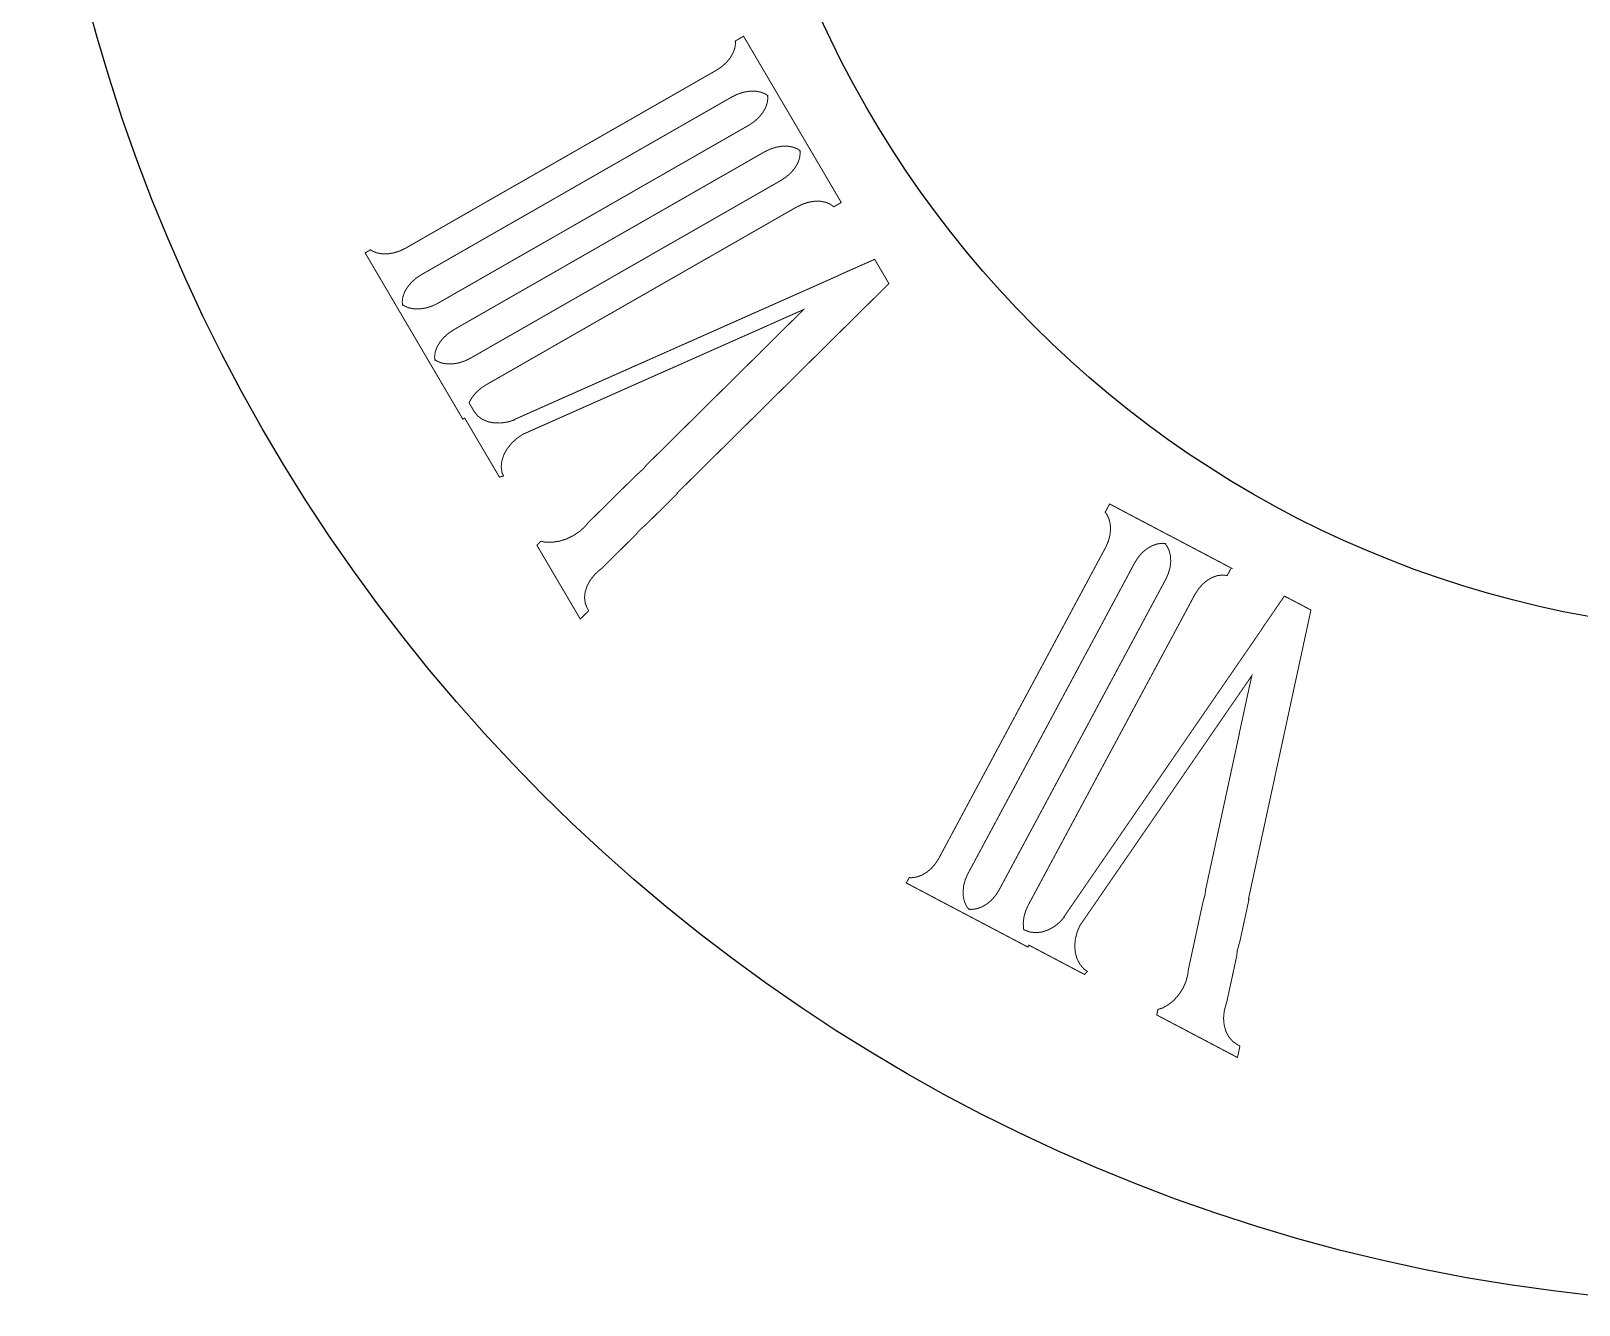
# Model space of a CAD drawing. Header units: millimetres. Extents: x 5 to 205, y 9 to 209.
# Drawn here: x 4.5 to 93.3, y 8.6 to 81.6 of the extents above; entities that cross this region are included whole.
import ezdxf

# ---------------------------------------------------------------- set-up
doc = ezdxf.new("R2010")
doc.units = ezdxf.units.MM

msp = doc.modelspace()

# ---------------------------------------------------------------- linework, layer by layer
at = {"color": 5}
for points in [[(27.42121701474496, 62.49198499576227, 0.056567808, 0.056567808, 0), (27.27071167074496, 62.74783267576227, 0.056567808, 0.056567808, 0), (25.56706264674498, 65.64769315576225, 0.056567808, 0.056567808, 0), (24.02840306274496, 68.26509475576228, 0.056567808, 0.056567808, 0), (23.67576664674495, 68.86346659576226, 0.056567808, 0.056567808, 0), (23.69222757474497, 68.87335075576226, 0.056567808, 0.056567808, 0), (23.85721701474495, 68.96610979576226, 0.056567808, 0.056567808, 0), (23.95210495074496, 69.02237347576227, 0.056567808, 0.056567808, 0), (23.98924658274499, 69.04290211576227, 0.056567808, 0.056567808, 0), (24.08618738274496, 68.97257251576227, 0.056567808, 0.056567808, 0), (24.30687026274498, 68.88171427576225, 0.056567808, 0.056567808, 0), (24.35017048674496, 68.86346659576226, 0.056567808, 0.056567808, 0), (24.59560178274496, 68.82012835576228, 0.056567808, 0.056567808, 0), (24.65540095074498, 68.80948387576228, 0.056567808, 0.056567808, 0), (24.98541784674499, 68.8113846757623, 0.056567808, 0.056567808, 0), (25.32988082274497, 68.86764835576228, 0.056567808, 0.056567808, 0), (25.67430578274498, 68.98055587576226, 0.056567808, 0.056567808, 0), (26.00633752674496, 69.13946275576225, 0.056567808, 0.056567808, 0), (27.10982795874497, 69.77242915576227, 0.056567808, 0.056567808, 0), (27.97606053474497, 70.26777763576227, 0.056567808, 0.056567808, 0), (28.27718527074499, 70.44113059576227, 0.056567808, 0.056567808, 0), (29.33110283874498, 71.04558499576227, 0.056567808, 0.056567808, 0), (31.59985970274499, 72.34269091576226, 0.056567808, 0.056567808, 0), (33.12407320674498, 73.21287715576226, 0.056567808, 0.056567808, 0), (36.28993163874497, 75.02624035576228, 0.056567808, 0.056567808, 0), (36.68605835874497, 75.25243555576228, 0.056567808, 0.056567808, 0), (36.68605835874497, 75.25053475576226, 0.056567808, 0.056567808, 0), (38.14017035874495, 76.08422563576227, 0.056567808, 0.056567808, 0), (38.146252918745, 76.08802723576224, 0.056567808, 0.056567808, 0), (38.32568843874495, 76.18914979576226, 0.056567808, 0.056567808, 0), (38.38765451874497, 76.22640547576228, 0.056567808, 0.056567808, 0), (38.71763339874497, 76.41420451576226, 0.056567808, 0.056567808, 0), (38.725996918745, 76.41800611576227, 0.056567808, 0.056567808, 0), (39.72011531874497, 76.98748579576227, 0.056567808, 0.056567808, 0), (39.76953611874499, 77.01599779576227, 0.056567808, 0.056567808, 0), (39.82085771874497, 77.04527011576225, 0.056567808, 0.056567808, 0), (40.92636299874495, 77.67823651576225, 0.056567808, 0.056567808, 0), (41.37419147874495, 77.93446435576229, 0.056567808, 0.056567808, 0), (43.22633099874497, 78.99397027576228, 0.056567808, 0.056567808, 0), (43.40994827874497, 79.09737379576225, 0.056567808, 0.056567808, 0), (43.59318539874495, 79.20457891576228, 0.056567808, 0.056567808, 0), (43.80379403874495, 79.32394915576228, 0.056567808, 0.056567808, 0), (44.11096331874498, 79.52847523576224, 0.056567808, 0.056567808, 0), (44.37897611874499, 79.76759587576227, 0.056567808, 0.056567808, 0), (44.60174987874495, 80.03560867576229, 0.056567808, 0.056567808, 0), (44.61201419874497, 80.05233571576227, 0.056567808, 0.056567808, 0), (44.76483851874496, 80.31616675576227, 0.056567808, 0.056567808, 0), (44.87014283874497, 80.60280739576226, 0.056567808, 0.056567808, 0), (44.90701835874499, 80.88526627576228, 0.056567808, 0.056567808, 0), (44.89257227874496, 81.00311587576226, 0.056567808, 0.056567808, 0), (45.36929291874497, 81.27569059576227, 0.056567808, 0.056567808, 0), (46.71163787874497, 78.99397027576228, 0.056567808, 0.056567808, 0), (47.12829323874497, 78.28269091576226, 0.056567808, 0.056567808, 0), (47.22333323874496, 78.12188323576228, 0.056567808, 0.056567808, 0), (47.22523403874497, 78.12188323576228, 0.056567808, 0.056567808, 0), (48.56795915874496, 75.83864227576228, 0.056567808, 0.056567808, 0), (48.98271371874499, 75.12926371576225, 0.056567808, 0.056567808, 0), (49.07965451874497, 74.96579491576227, 0.056567808, 0.056567808, 0), (50.42237963874499, 72.68293411576227, 0.056567808, 0.056567808, 0), (50.83675403874497, 71.97545635576226, 0.056567808, 0.056567808, 0), (50.96866955874496, 71.75078179576226, 0.056567808, 0.056567808, 0), (50.83675403874497, 71.67436963576228, 0.056567808, 0.056567808, 0), (50.60979851874499, 71.54435491576228, 0.056567808, 0.056567808, 0), (50.54174987874495, 71.50557859576224, 0.056567808, 0.056567808, 0), (50.32924043874496, 71.65992355576228, 0.056567808, 0.056567808, 0), (50.06350859874496, 71.76940963576226, 0.056567808, 0.056567808, 0), (49.94375819874497, 71.78993827576225, 0.056567808, 0.056567808, 0), (49.76014091874497, 71.82263203576227, 0.056567808, 0.056567808, 0), (49.43016203874497, 71.82073123576228, 0.056567808, 0.056567808, 0), (49.11653003874495, 71.76940963576226, 0.056567808, 0.056567808, 0), (49.08573707874498, 71.76522787576226, 0.056567808, 0.056567808, 0), (48.74131211874499, 71.65156003576227, 0.056567808, 0.056567808, 0), (48.40905227874497, 71.49075235576228, 0.056567808, 0.056567808, 0), (48.40715147874498, 71.49075235576228, 0.056567808, 0.056567808, 0), (48.19882379874496, 71.37138211576229, 0.056567808, 0.056567808, 0), (48.01748747874496, 71.26835875576226, 0.056567808, 0.056567808, 0), (47.30772875874496, 70.86196771576226, 0.056567808, 0.056567808, 0), (45.40616843874496, 69.77242915576227, 0.056567808, 0.056567808, 0), (43.90491659874497, 68.91288739576225, 0.056567808, 0.056567808, 0), (43.33543691874499, 68.58671011576226, 0.056567808, 0.056567808, 0), (43.32517259874497, 68.58290851576226, 0.056567808, 0.056567808, 0), (43.32327179874498, 68.58290851576226, 0.056567808, 0.056567808, 0), (43.11076235874499, 68.45897635576226, 0.056567808, 0.056567808, 0), (42.98683019874498, 68.3886467557623, 0.056567808, 0.056567808, 0), (42.92904587874497, 68.35595299576227, 0.056567808, 0.056567808, 0), (42.74770955874495, 68.25292963576226, 0.056567808, 0.056567808, 0), (42.56219147874495, 68.14534435576229, 0.056567808, 0.056567808, 0), (42.35576459874497, 68.02787491576225, 0.056567808, 0.056567808, 0), (42.22194827874497, 67.95146275576228, 0.056567808, 0.056567808, 0), (41.52663563874499, 67.55343523576227, 0.056567808, 0.056567808, 0), (41.29169675874497, 67.41923875576228, 0.056567808, 0.056567808, 0), (39.99839243874497, 66.67906723576228, 0.056567808, 0.056567808, 0), (39.76953611874499, 66.54715171576228, 0.056567808, 0.056567808, 0), (37.72959755874496, 65.37968035576228, 0.056567808, 0.056567808, 0), (37.72959755874496, 65.38158115576226, 0.056567808, 0.056567808, 0), (36.20743691874499, 64.50949411576227, 0.056567808, 0.056567808, 0), (36.20553611874499, 64.50949411576227, 0.056567808, 0.056567808, 0), (33.04154047074498, 62.69841187576226, 0.056567808, 0.056567808, 0), (32.69711551074496, 62.50034851576225, 0.056567808, 0.056567808, 0), (31.35853413474498, 61.73546659576225, 0.056567808, 0.056567808, 0), (31.19145381474496, 61.63814563576227, 0.056567808, 0.056567808, 0), (30.72533963874496, 61.37203363576226, 0.056567808, 0.056567808, 0), (30.61399077474498, 61.30816675576227, 0.056567808, 0.056567808, 0), (30.30670744674497, 61.10440099576226, 0.056567808, 0.056567808, 0), (30.03645170274498, 60.86452003576227, 0.056567808, 0.056567808, 0), (29.81580683874496, 60.59688739576227, 0.056567808, 0.056567808, 0), (29.74357643874497, 60.47713699576227, 0.056567808, 0.056567808, 0), (29.64876453474495, 60.31594915576226, 0.056567808, 0.056567808, 0), (29.63428043874498, 60.27261091576227, 0.056567808, 0.056567808, 0), (29.92099711074498, 59.78600611576224, 0.056567808, 0.056567808, 0), (30.11693157474499, 59.53662115576228, 0.056567808, 0.056567808, 0), (30.37886181474497, 59.33665699576228, 0.056567808, 0.056567808, 0), (30.70059122274496, 59.19827875576226, 0.056567808, 0.056567808, 0), (30.72123391074497, 59.19409699576227, 0.056567808, 0.056567808, 0), (30.72533963874496, 59.19181603576224, 0.056567808, 0.056567808, 0), (31.06360600674495, 59.12452771576226, 0.056567808, 0.056567808, 0), (31.45752779874498, 59.11806499576225, 0.056567808, 0.056567808, 0), (31.47611762274498, 59.11996579576226, 0.056567808, 0.056567808, 0), (31.86593368674497, 59.17965091576224, 0.056567808, 0.056567808, 0), (32.22480472674496, 59.29103779576226, 0.056567808, 0.056567808, 0), (32.21651723874498, 59.31194659576227, 0.056567808, 0.056567808, 0), (32.23100133474497, 59.31802915576226, 0.056567808, 0.056567808, 0), (33.20447704674498, 59.75103139576226, 0.056567808, 0.056567808, 0), (35.64441995874496, 60.83410723576225, 0.056567808, 0.056567808, 0), (39.76953611874499, 62.66571811576227, 0.056567808, 0.056567808, 0), (42.56409227874495, 63.90465955576227, 0.056567808, 0.056567808, 0), (45.75895691874497, 65.32417699576226, 0.056567808, 0.056567808, 0), (47.79471371874499, 66.22743715576226, 0.056567808, 0.056567808, 0), (50.73373067874495, 67.53290659576227, 0.056567808, 0.056567808, 0), (50.80368011874496, 67.56369955576227, 0.056567808, 0.056567808, 0), (50.82458891874496, 67.58232739576226, 0.056567808, 0.056567808, 0), (50.91316619874497, 67.62148387576227, 0.056567808, 0.056567808, 0), (51.29674763874498, 67.79255587576228, 0.056567808, 0.056567808, 0), (51.50697611874498, 67.88531491576225, 0.056567808, 0.056567808, 0), (51.63699083874496, 67.94347939576227, 0.056567808, 0.056567808, 0), (52.39426955874496, 68.27916067576228, 0.056567808, 0.056567808, 0), (52.88315531874495, 68.49623203576226, 0.056567808, 0.056567808, 0), (53.70125963874498, 67.10598691576224, 0.056567808, 0.056567808, 0), (53.39409035874499, 66.80261923576225, 0.056567808, 0.056567808, 0), (53.03940107874497, 66.45021091576226, 0.056567808, 0.056567808, 0), (52.78165259874498, 66.19626403576225, 0.056567808, 0.056567808, 0), (52.53835019874496, 65.95524259576226, 0.056567808, 0.056567808, 0), (52.18137995874498, 65.60435491576227, 0.056567808, 0.056567808, 0), (51.86812811874495, 65.29300387576228, 0.056567808, 0.056567808, 0), (51.65561867874496, 65.08505635576226, 0.056567808, 0.056567808, 0), (51.61836299874496, 65.04970147576228, 0.056567808, 0.056567808, 0), (51.60847883874496, 65.03753635576226, 0.056567808, 0.056567808, 0), (51.51115787874497, 64.94021539576227, 0.056567808, 0.056567808, 0), (51.01809035874498, 64.45361059576227, 0.056567808, 0.056567808, 0), (49.76432267874498, 63.21428899576227, 0.056567808, 0.056567808, 0), (47.45028875874496, 60.92686627576224, 0.056567808, 0.056567808, 0), (46.60861451874499, 60.09317539576226, 0.056567808, 0.056567808, 0), (46.12619147874496, 59.61683491576227, 0.056567808, 0.056567808, 0), (44.85569675874497, 58.36078627576224, 0.056567808, 0.056567808, 0), (43.77680267874496, 57.29481763576226, 0.056567808, 0.056567808, 0), (41.76993803874496, 55.31076259576226, 0.056567808, 0.056567808, 0), (41.55742859874497, 55.09977379576226, 0.056567808, 0.056567808, 0), (41.58023819874499, 55.08342691576226, 0.056567808, 0.056567808, 0), (40.43975819874497, 53.95549219576226, 0.056567808, 0.056567808, 0), (39.76953611874499, 53.29325347576226, 0.056567808, 0.056567808, 0), (39.75509003874497, 53.27880739576226, 0.056567808, 0.056567808, 0), (39.69122315874499, 53.23584931576226, 0.056567808, 0.056567808, 0), (39.66005003874496, 53.20695715576227, 0.056567808, 0.056567808, 0), (39.37759115874498, 52.94882851576226, 0.056567808, 0.056567808, 0), (39.20423819874498, 52.73441827576227, 0.056567808, 0.056567808, 0), (39.14645387874498, 52.67663395576226, 0.056567808, 0.056567808, 0), (39.01453835874496, 52.54661923576225, 0.056567808, 0.056567808, 0), (38.86399499874496, 52.39835683576226, 0.056567808, 0.056567808, 0), (38.77731851874498, 52.31168035576226, 0.056567808, 0.056567808, 0), (38.75070731874497, 52.28696995576226, 0.056567808, 0.056567808, 0), (38.43099275874498, 51.96915619576225, 0.056567808, 0.056567808, 0), (37.81019147874495, 51.35671843576226, 0.056567808, 0.056567808, 0), (37.33765259874498, 50.89064227576225, 0.056567808, 0.056567808, 0), (37.22854667874496, 50.77925539576228, 0.056567808, 0.056567808, 0), (37.16658059874496, 50.73781795576225, 0.056567808, 0.056567808, 0), (37.13350667874498, 50.70892579576226, 0.056567808, 0.056567808, 0), (36.85522955874498, 50.45725987576225, 0.056567808, 0.056567808, 0), (36.85104779874496, 50.45345827576224, 0.056567808, 0.056567808, 0), (36.59329931874497, 50.13146275576226, 0.056567808, 0.056567808, 0), (36.40359947874495, 49.79350051576225, 0.056567808, 0.056567808, 0), (36.28803083874497, 49.44489379576227, 0.056567808, 0.056567808, 0), (36.25077515874496, 49.10046883576227, 0.056567808, 0.056567808, 0), (36.29601419874498, 48.77847331576226, 0.056567808, 0.056567808, 0), (36.41804555874499, 48.48575011576225, 0.056567808, 0.056567808, 0), (36.48989579874497, 48.36409891576227, 0.056567808, 0.056567808, 0), (36.00739672674499, 47.88775843576227, 0.056567808, 0.056567808, 0), (35.84860389474497, 48.15767203576226, 0.056567808, 0.056567808, 0), (33.52004786274499, 52.11779875576225, 0.056567808, 0.056567808, 0), (33.69123391074498, 52.28696995576226, 0.056567808, 0.056567808, 0), (33.73453413474498, 52.32802723576226, 0.056567808, 0.056567808, 0), (33.75107109474497, 52.34475427576226, 0.056567808, 0.056567808, 0), (33.79022757474497, 52.33639075576227, 0.056567808, 0.056567808, 0), (34.00680472674495, 52.29305251576226, 0.056567808, 0.056567808, 0), (34.40076453474495, 52.28696995576226, 0.056567808, 0.056567808, 0), (34.66060389474497, 52.32612643576225, 0.056567808, 0.056567808, 0), (34.80913240674496, 52.34665507576226, 0.056567808, 0.056567808, 0), (35.18857010274496, 52.46640547576226, 0.056567808, 0.056567808, 0), (35.21746226274498, 52.47476899576227, 0.056567808, 0.056567808, 0), (35.60936920674496, 52.66446883576226, 0.056567808, 0.056567808, 0), (35.97029311074496, 52.90549027576226, 0.056567808, 0.056567808, 0), (36.25077515874496, 53.16133795576226, 0.056567808, 0.056567808, 0), (36.28384907874496, 53.19213091576225, 0.056567808, 0.056567808, 0), (36.37888907874498, 53.30998051576226, 0.056567808, 0.056567808, 0), (36.43211147874494, 53.37384739576227, 0.056567808, 0.056567808, 0), (36.88184075874499, 53.82129571576226, 0.056567808, 0.056567808, 0), (37.61402891874499, 54.54321955576226, 0.056567808, 0.056567808, 0), (38.69292299874496, 55.60956835576226, 0.056567808, 0.056567808, 0), (39.29281547874498, 56.20147747576226, 0.056567808, 0.056567808, 0), (39.33235211874496, 56.22808867576227, 0.056567808, 0.056567808, 0), (39.64788491874497, 56.51510947576227, 0.056567808, 0.056567808, 0), (39.74064395874497, 56.63485987576226, 0.056567808, 0.056567808, 0), (39.76953611874499, 56.66983459576224, 0.056567808, 0.056567808, 0), (39.79006475874496, 56.69454499576227, 0.056567808, 0.056567808, 0), (39.92007947874497, 56.82455971576226, 0.056567808, 0.056567808, 0), (40.24587659874499, 57.14427427576226, 0.056567808, 0.056567808, 0), (40.43975819874497, 57.33587491576226, 0.056567808, 0.056567808, 0), (41.28523403874497, 58.17336739576227, 0.056567808, 0.056567808, 0), (41.74104587874497, 58.62271651576226, 0.056567808, 0.056567808, 0), (41.97408395874496, 58.85385379576226, 0.056567808, 0.056567808, 0), (42.819939958745, 59.68944547576226, 0.056567808, 0.056567808, 0), (43.02598667874495, 59.89359139576226, 0.056567808, 0.056567808, 0), (44.09043467874498, 60.94739491576225, 0.056567808, 0.056567808, 0), (46.38812171874496, 63.21809059576225, 0.056567808, 0.056567808, 0), (46.38393995874499, 63.21999139576226, 0.056567808, 0.056567808, 0), (47.45028875874496, 64.27379491576227, 0.056567808, 0.056567808, 0), (47.55521291874498, 64.37757859576226, 0.056567808, 0.056567808, 0), (47.55521291874498, 64.37947939576225, 0.056567808, 0.056567808, 0), (48.75157643874496, 65.55911587576227, 0.056567808, 0.056567808, 0), (48.80517899874496, 65.61309859576227, 0.056567808, 0.056567808, 0), (48.58240523874495, 65.51577763576228, 0.056567808, 0.056567808, 0), (46.85419787874498, 64.74861475576226, 0.056567808, 0.056567808, 0), (46.85419787874498, 64.74633379576227, 0.056567808, 0.056567808, 0), (45.84335243874495, 64.29888547576226, 0.056567808, 0.056567808, 0), (39.76953611874499, 61.60317091576225, 0.056567808, 0.056567808, 0), (35.71246859874496, 59.80083235576227, 0.056567808, 0.056567808, 0), (33.20447704674498, 58.68886435576225, 0.056567808, 0.056567808, 0), (32.99824024674498, 58.59648547576226, 0.056567808, 0.056567808, 0), (32.72186392674497, 58.47445411576226, 0.056567808, 0.056567808, 0), (32.55276875874497, 58.36078627576224, 0.056567808, 0.056567808, 0), (32.38983218274496, 58.25168035576226, 0.056567808, 0.056567808, 0), (32.07627621474496, 57.96465955576225, 0.056567808, 0.056567808, 0), (31.81845170274498, 57.64532515576226, 0.056567808, 0.056567808, 0), (31.62875186274497, 57.30698275576228, 0.056567808, 0.056567808, 0), (31.51322123874496, 56.95837603576227, 0.056567808, 0.056567808, 0), (31.47611762274498, 56.61433123576225, 0.056567808, 0.056567808, 0), (31.51941784674499, 56.29005475576226, 0.056567808, 0.056567808, 0), (31.60810917474499, 56.08210723576225, 0.056567808, 0.056567808, 0), (31.58130789474496, 56.07564451576225, 0.056567808, 0.056567808, 0), (31.47611762274498, 56.04675235576227, 0.056567808, 0.056567808, 0), (31.37298021474497, 56.02014115576226, 0.056567808, 0.056567808, 0), (29.81170111074497, 58.67251747576226, 0.056567808, 0.056567808, 0), (29.75186392674497, 58.77516067576227, 0.056567808, 0.056567808, 0), (29.38474341474498, 59.40052387576226, 0.056567808, 0.056567808, 0), (29.27746226274498, 59.33855779576226, 0.056567808, 0.056567808, 0), (28.76188927074497, 60.21292579576227, 0.056567808, 0.056567808, 0), (28.62157221474497, 60.45242659576228, 0.056567808, 0.056567808, 0), (27.42121701474496, 62.49198499576227, 0.056567808, 0.056567808, 0)], [(46.74699275874498, 77.84930851576226, 0.056567808, 0.056567808, 0), (46.76143883874497, 77.85577123576226, 0.056567808, 0.056567808, 0), (46.76942219874498, 77.86185379576227, 0.056567808, 0.056567808, 0), (46.62115979874498, 77.96905891576225, 0.056567808, 0.056567808, 0), (46.35504779874497, 78.07626403576225, 0.056567808, 0.056567808, 0), (46.05168011874497, 78.13252771576228, 0.056567808, 0.056567808, 0), (45.71980043874498, 78.13024675576227, 0.056567808, 0.056567808, 0), (45.37727627874497, 78.07208227576228, 0.056567808, 0.056567808, 0), (45.03285131874499, 77.96069539576226, 0.056567808, 0.056567808, 0), (44.70097163874495, 77.80026787576227, 0.056567808, 0.056567808, 0), (44.69869067874497, 77.80026787576227, 0.056567808, 0.056567808, 0), (44.48618123874498, 77.67823651576225, 0.056567808, 0.056567808, 0), (44.30484491874496, 77.57521315576228, 0.056567808, 0.056567808, 0), (44.12540939874497, 77.47218979576226, 0.056567808, 0.056567808, 0), (43.59736715874496, 77.16882211576228, 0.056567808, 0.056567808, 0), (42.58880267874495, 76.59173923576225, 0.056567808, 0.056567808, 0), (41.70188939874497, 76.08422563576227, 0.056567808, 0.056567808, 0), (40.19417483874499, 75.22202275576225, 0.056567808, 0.056567808, 0), (39.92007947874497, 75.06501667576225, 0.056567808, 0.056567808, 0), (39.76953611874499, 74.97872035576226, 0.056567808, 0.056567808, 0), (39.63343883874498, 74.90002723576225, 0.056567808, 0.056567808, 0), (39.61481099874497, 74.88976291576225, 0.056567808, 0.056567808, 0), (39.61253003874496, 74.88976291576225, 0.056567808, 0.056567808, 0), (39.40420235874498, 74.77001251576226, 0.056567808, 0.056567808, 0), (39.22286603874496, 74.66698915576225, 0.056567808, 0.056567808, 0), (39.04533131874499, 74.56624675576226, 0.056567808, 0.056567808, 0), (38.85144971874497, 74.45485987576227, 0.056567808, 0.056567808, 0), (38.63932043874497, 74.33282851576226, 0.056567808, 0.056567808, 0), (38.51348747874497, 74.26059811576226, 0.056567808, 0.056567808, 0), (37.58323595874497, 73.72875427576227, 0.056567808, 0.056567808, 0), (36.28993163874497, 72.98820259576226, 0.056567808, 0.056567808, 0), (34.02121279074498, 71.68843555576228, 0.056567808, 0.056567808, 0), (32.49703730274499, 70.81862947576226, 0.056567808, 0.056567808, 0), (29.33110283874498, 69.00754723576227, 0.056567808, 0.056567808, 0), (28.98876875874498, 68.80948387576228, 0.056567808, 0.056567808, 0), (28.87734386274497, 68.74751779576226, 0.056567808, 0.056567808, 0), (28.10599922274496, 68.30425123576225, 0.056567808, 0.056567808, 0), (27.48310706274497, 67.94918179576226, 0.056567808, 0.056567808, 0), (27.20882162274495, 67.79255587576228, 0.056567808, 0.056567808, 0), (26.90351512674496, 67.61730211576227, 0.056567808, 0.056567808, 0), (26.59623179874496, 67.41353635576226, 0.056567808, 0.056567808, 0), (26.32810495074496, 67.17213475576229, 0.056567808, 0.056567808, 0), (26.10536920674496, 66.90830371576227, 0.056567808, 0.056567808, 0), (25.94034175074499, 66.62546467576227, 0.056567808, 0.056567808, 0), (25.83724235874496, 66.33692323576227, 0.056567808, 0.056567808, 0), (25.82694002274497, 66.26013091576226, 0.056567808, 0.056567808, 0), (25.80219160674496, 66.05598499576226, 0.056567808, 0.056567808, 0), (25.82283429474497, 65.87692963576228, 0.056567808, 0.056567808, 0), (25.84340095074496, 65.88909475576227, 0.056567808, 0.056567808, 0), (25.94034175074499, 65.81686435576226, 0.056567808, 0.056567808, 0), (26.20641573474496, 65.70965923576227, 0.056567808, 0.056567808, 0), (26.50959333474497, 65.65415587576229, 0.056567808, 0.056567808, 0), (26.83957221474498, 65.65605667576227, 0.056567808, 0.056567808, 0), (27.18403519074498, 65.71384099576224, 0.056567808, 0.056567808, 0), (27.53051301474499, 65.82522787576227, 0.056567808, 0.056567808, 0), (27.66045170274498, 65.88909475576227, 0.056567808, 0.056567808, 0), (27.86052991074496, 65.98603555576227, 0.056567808, 0.056567808, 0), (28.24418738274496, 66.20690851576225, 0.056567808, 0.056567808, 0), (28.96398232674495, 66.61938211576226, 0.056567808, 0.056567808, 0), (29.51882584674498, 66.93453475576226, 0.056567808, 0.056567808, 0), (31.18529522274498, 67.88949667576227, 0.056567808, 0.056567808, 0), (33.45610495074496, 69.18926371576225, 0.056567808, 0.056567808, 0), (34.97822757474497, 70.05906979576224, 0.056567808, 0.056567808, 0), (38.14435211874496, 71.87015203576227, 0.056567808, 0.056567808, 0), (38.54009867874498, 72.09710755576228, 0.056567808, 0.056567808, 0), (38.54237963874499, 72.09710755576228, 0.056567808, 0.056567808, 0), (39.30954251874499, 72.53885347576227, 0.056567808, 0.056567808, 0), (39.76953611874499, 72.80040355576227, 0.056567808, 0.056567808, 0), (39.99230987874497, 72.92851747576228, 0.056567808, 0.056567808, 0), (40.35536267874497, 73.13684515576226, 0.056567808, 0.056567808, 0), (40.57395467874496, 73.26039715576228, 0.056567808, 0.056567808, 0), (40.57585547874496, 73.26267811576226, 0.056567808, 0.056567808, 0), (41.67527819874496, 73.89146275576228, 0.056567808, 0.056567808, 0), (43.23013259874499, 74.78065699576226, 0.056567808, 0.056567808, 0), (44.36681099874497, 75.43225123576227, 0.056567808, 0.056567808, 0), (45.07618955874496, 75.83864227576228, 0.056567808, 0.056567808, 0), (45.08227211874497, 75.84282403576225, 0.056567808, 0.056567808, 0), (45.26588939874497, 75.94584739576226, 0.056567808, 0.056567808, 0), (45.43734155874496, 76.04468899576226, 0.056567808, 0.056567808, 0), (45.65783435874499, 76.17090211576226, 0.056567808, 0.056567808, 0), (45.96500363874498, 76.37466787576228, 0.056567808, 0.056567808, 0), (46.05168011874497, 76.45108003576226, 0.056567808, 0.056567808, 0), (46.23339659874498, 76.61416867576227, 0.056567808, 0.056567808, 0), (46.45617035874496, 76.87990051576227, 0.056567808, 0.056567808, 0), (46.62115979874498, 77.16311971576224, 0.056567808, 0.056567808, 0), (46.72418315874498, 77.44976035576227, 0.056567808, 0.056567808, 0), (46.76143883874497, 77.73221923576227, 0.056567808, 0.056567808, 0), (46.74699275874498, 77.84930851576226, 0.056567808, 0.056567808, 0)], [(48.60103307874496, 74.69398051576226, 0.056567808, 0.056567808, 0), (48.61547915874499, 74.70196387576226, 0.056567808, 0.056567808, 0), (48.62384267874496, 74.70614563576228, 0.056567808, 0.056567808, 0), (48.47520011874497, 74.81335075576226, 0.056567808, 0.056567808, 0), (48.20908811874497, 74.92245667576226, 0.056567808, 0.056567808, 0), (47.90610059874496, 74.97872035576226, 0.056567808, 0.056567808, 0), (47.58410507874497, 74.97643939576227, 0.056567808, 0.056567808, 0), (47.57612171874497, 74.97643939576227, 0.056567808, 0.056567808, 0), (47.23169675874497, 74.91903523576227, 0.056567808, 0.056567808, 0), (46.88727179874498, 74.80764835576228, 0.056567808, 0.056567808, 0), (46.55501195874499, 74.64646051576227, 0.056567808, 0.056567808, 0), (46.55501195874499, 74.64455971576228, 0.056567808, 0.056567808, 0), (46.33451915874497, 74.51872675576227, 0.056567808, 0.056567808, 0), (46.05168011874497, 74.35753891576228, 0.056567808, 0.056567808, 0), (46.02925067874497, 74.34537379576227, 0.056567808, 0.056567808, 0), (45.98173067874495, 74.31876259576225, 0.056567808, 0.056567808, 0), (45.79203083874498, 74.20927651576227, 0.056567808, 0.056567808, 0), (45.58142219874497, 74.08724515576226, 0.056567808, 0.056567808, 0), (45.45368843874495, 74.01539491576224, 0.056567808, 0.056567808, 0), (43.55402891874498, 72.92851747576228, 0.056567808, 0.056567808, 0), (42.05049611874498, 72.06821539576227, 0.056567808, 0.056567808, 0), (41.47113227874496, 71.73633571576227, 0.056567808, 0.056567808, 0), (41.25025931874498, 71.61050275576227, 0.056567808, 0.056567808, 0), (41.07690635874496, 71.51128099576226, 0.056567808, 0.056567808, 0), (40.89557003874497, 71.40825763576225, 0.056567808, 0.056567808, 0), (40.36752779874498, 71.10527011576227, 0.056567808, 0.056567808, 0), (39.76953611874499, 70.76236579576226, 0.056567808, 0.056567808, 0), (39.43727627874496, 70.57304611576228, 0.056567808, 0.056567808, 0), (38.14435211874496, 69.83287459576226, 0.056567808, 0.056567808, 0), (35.87540517474497, 68.53538851576226, 0.056567808, 0.056567808, 0), (34.35328255074496, 67.66254115576227, 0.056567808, 0.056567808, 0), (34.35122968674498, 67.66254115576227, 0.056567808, 0.056567808, 0), (31.18529522274498, 65.85221923576228, 0.056567808, 0.056567808, 0), (30.84292312674497, 65.65415587576229, 0.056567808, 0.056567808, 0), (30.11898443874496, 65.24130211576227, 0.056567808, 0.056567808, 0), (29.33729944674497, 64.79385379576226, 0.056567808, 0.056567808, 0), (29.19295269474499, 64.71173923576227, 0.056567808, 0.056567808, 0), (28.75774552674496, 64.46197411576227, 0.056567808, 0.056567808, 0), (28.45247704674496, 64.25744803576225, 0.056567808, 0.056567808, 0), (28.37617893474498, 64.18939939576225, 0.056567808, 0.056567808, 0), (28.18229733474496, 64.01832739576226, 0.056567808, 0.056567808, 0), (27.96157643874496, 63.75221539576226, 0.056567808, 0.056567808, 0), (27.79453413474498, 63.46975651576223, 0.056567808, 0.056567808, 0), (27.69554047074499, 63.19376035576227, 0.056567808, 0.056567808, 0), (27.69139672674498, 63.18311587576226, 0.056567808, 0.056567808, 0), (27.66045170274498, 62.93525155576226, 0.056567808, 0.056567808, 0), (27.65634597474498, 62.90065699576226, 0.056567808, 0.056567808, 0), (27.66045170274498, 62.86378147576227, 0.056567808, 0.056567808, 0), (27.67698866274496, 62.72122147576226, 0.056567808, 0.056567808, 0), (27.69968421474496, 62.73338659576227, 0.056567808, 0.056567808, 0), (27.79453413474498, 62.66343715576227, 0.056567808, 0.056567808, 0), (28.06057010274496, 62.55623203576225, 0.056567808, 0.056567808, 0), (28.36587659874499, 62.50034851576225, 0.056567808, 0.056567808, 0), (28.48547493474496, 62.50262947576226, 0.056567808, 0.056567808, 0), (28.69589349474496, 62.50262947576226, 0.056567808, 0.056567808, 0), (29.04028043874499, 62.56003363576225, 0.056567808, 0.056567808, 0), (29.19295269474499, 62.60983459576224, 0.056567808, 0.056567808, 0), (29.38474341474498, 62.67142051576225, 0.056567808, 0.056567808, 0), (29.71681317474497, 62.83260835576228, 0.056567808, 0.056567808, 0), (30.72533963874496, 63.41007139576226, 0.056567808, 0.056567808, 0), (30.76039039074498, 63.42869923576227, 0.056567808, 0.056567808, 0), (30.81817471074498, 63.46329379576225, 0.056567808, 0.056567808, 0), (33.04154047074498, 64.73416867576226, 0.056567808, 0.056567808, 0), (35.31029733474496, 66.03317539576227, 0.056567808, 0.056567808, 0), (36.83432075874496, 66.90602275576225, 0.056567808, 0.056567808, 0), (39.76953611874499, 68.58442915576225, 0.056567808, 0.056567808, 0), (39.99839243874497, 68.71634467576226, 0.056567808, 0.056567808, 0), (40.39451915874497, 68.94368035576227, 0.056567808, 0.056567808, 0), (40.39641995874496, 68.94368035576227, 0.056567808, 0.056567808, 0), (41.16358283874496, 69.38276515576226, 0.056567808, 0.056567808, 0), (41.84635019874498, 69.77242915576227, 0.056567808, 0.056567808, 0), (42.03605003874495, 69.88229539576227, 0.056567808, 0.056567808, 0), (42.20940299874498, 69.98113699576226, 0.056567808, 0.056567808, 0), (42.42799499874497, 70.10658979576226, 0.056567808, 0.056567808, 0), (42.42989579874497, 70.10658979576226, 0.056567808, 0.056567808, 0), (42.98683019874498, 70.42440355576227, 0.056567808, 0.056567808, 0), (43.52931851874497, 70.7361347557623, 0.056567808, 0.056567808, 0), (45.08455307874495, 71.62684963576226, 0.056567808, 0.056567808, 0), (46.93251083874495, 72.68293411576227, 0.056567808, 0.056567808, 0), (46.94505611874498, 72.69129763576228, 0.056567808, 0.056567808, 0), (47.29138187874497, 72.88936099576227, 0.056567808, 0.056567808, 0), (47.51187467874496, 73.01481379576225, 0.056567808, 0.056567808, 0), (47.78635019874497, 73.19881123576228, 0.056567808, 0.056567808, 0), (47.81942411874496, 73.22124067576226, 0.056567808, 0.056567808, 0), (48.08743691874498, 73.46074147576226, 0.056567808, 0.056567808, 0), (48.31021067874497, 73.72685347576227, 0.056567808, 0.056567808, 0), (48.42577931874497, 73.92263587576227, 0.056567808, 0.056567808, 0), (48.47520011874497, 74.00703139576227, 0.056567808, 0.056567808, 0), (48.57822347874497, 74.29595299576226, 0.056567808, 0.056567808, 0), (48.61547915874499, 74.57613091576226, 0.056567808, 0.056567808, 0), (48.60103307874496, 74.69398051576226, 0.056567808, 0.056567808, 0)], [(77.89274123874497, 48.40325539576227, 0.056567808, 0.056567808, 0), (77.72965259874495, 47.65053859576228, 0.056567808, 0.056567808, 0), (77.44491275874499, 46.33442467576226, 0.056567808, 0.056567808, 0), (77.35215371874499, 45.90142243576226, 0.056567808, 0.056567808, 0), (77.31527819874496, 45.73035043576226, 0.056567808, 0.056567808, 0), (77.29474955874497, 45.63949219576227, 0.056567808, 0.056567808, 0), (77.27612171874496, 45.56536099576226, 0.056567808, 0.056567808, 0), (77.27193995874498, 45.53836963576227, 0.056567808, 0.056567808, 0), (77.24722955874498, 45.41671843576225, 0.056567808, 0.056567808, 0), (77.23848587874497, 45.37756195576225, 0.056567808, 0.056567808, 0), (76.33560587874499, 41.20492579576226, 0.056567808, 0.056567808, 0), (75.71062283874497, 38.31548169976227, 0.056567808, 0.056567808, 0), (75.28332299874496, 36.33967613176226, 0.056567808, 0.056567808, 0), (74.31049355874495, 31.84131888376225, 0.056567808, 0.056567808, 0), (74.34318731874498, 31.83926601976226, 0.056567808, 0.056567808, 0), (74.15120651874494, 30.95649648376225, 0.056567808, 0.056567808, 0), (73.83567371874499, 29.49626390776225, 0.056567808, 0.056567808, 0), (73.80297995874497, 29.34572054776226, 0.056567808, 0.056567808, 0), (73.77370763874498, 29.27972477176226, 0.056567808, 0.056567808, 0), (73.66650251874498, 28.87131888376225, 0.056567808, 0.056567808, 0), (73.63989131874496, 28.59494256376226, 0.056567808, 0.056567808, 0), (73.627726198745, 28.53719625976226, 0.056567808, 0.056567808, 0), (73.41255563874496, 27.54307785976225, 0.056567808, 0.056567808, 0), (73.40685323874499, 27.51007997176227, 0.056567808, 0.056567808, 0), (73.089039478745, 26.04984739576226, 0.056567808, 0.056567808, 0), (73.05634571874498, 25.89512227576225, 0.056567808, 0.056567808, 0), (73.02935435874494, 25.83327024376226, 0.056567808, 0.056567808, 0), (72.92633099874494, 25.44341616376225, 0.056567808, 0.056567808, 0), (72.92214923874496, 25.42490237176226, 0.056567808, 0.056567808, 0), (72.88261259874497, 25.01858736376226, 0.056567808, 0.056567808, 0), (72.89515787874495, 24.87830832376226, 0.056567808, 0.056567808, 0), (72.91606667874497, 24.62671843576225, 0.056567808, 0.056567808, 0), (73.01870987874497, 24.26579453176227, 0.056567808, 0.056567808, 0), (73.18636043874497, 23.94813283576224, 0.056567808, 0.056567808, 0), (73.41255563874496, 23.68825545976225, 0.056567808, 0.056567808, 0), (73.627726198745, 23.53771209976227, 0.056567808, 0.056567808, 0), (73.69159307874497, 23.49437385976227, 0.056567808, 0.056567808, 0), (73.82122763874499, 23.42423433976225, 0.056567808, 0.056567808, 0), (73.81704587874496, 23.39743305976226, 0.056567808, 0.056567808, 0), (73.80297995874497, 23.33349014776226, 0.056567808, 0.056567808, 0), (73.68094859874496, 22.76838230776225, 0.056567808, 0.056567808, 0), (73.67866763874498, 22.76838230776225, 0.056567808, 0.056567808, 0), (69.05288075874496, 25.20418147576225, 0.056567808, 0.056567808, 0), (69.10420235874497, 25.44341616376225, 0.056567808, 0.056567808, 0), (69.11674763874498, 25.49500387576224, 0.056567808, 0.056567808, 0), (69.12054923874496, 25.51773744376225, 0.056567808, 0.056567808, 0), (69.37677707874495, 25.60019414776225, 0.056567808, 0.056567808, 0), (69.72310283874498, 25.79407574776226, 0.056567808, 0.056567808, 0), (70.04319755874495, 26.05190025976227, 0.056567808, 0.056567808, 0), (70.32337547874498, 26.36743305976226, 0.056567808, 0.056567808, 0), (70.55413259874499, 26.72835696376226, 0.056567808, 0.056567808, 0), (70.57276043874495, 26.76964233976226, 0.056567808, 0.056567808, 0), (70.72748555874497, 27.12026390776225, 0.056567808, 0.056567808, 0), (70.83507083874497, 27.52866979576226, 0.056567808, 0.056567808, 0), (70.84913675874496, 27.67917513976226, 0.056567808, 0.056567808, 0), (70.85559947874495, 27.75342038776225, 0.056567808, 0.056567808, 0), (70.87194635874498, 27.83184739576226, 0.056567808, 0.056567808, 0), (71.34828683874497, 30.02837385976227, 0.056567808, 0.056567808, 0), (71.38744331874497, 30.21814973176225, 0.056567808, 0.056567808, 0), (71.459673718745, 30.54402288376225, 0.056567808, 0.056567808, 0), (71.52125963874498, 30.83070153976225, 0.056567808, 0.056567808, 0), (71.55889547874497, 31.01013705976226, 0.056567808, 0.056567808, 0), (71.70297611874499, 31.67013283576225, 0.056567808, 0.056567808, 0), (71.71742219874497, 31.70723645176227, 0.056567808, 0.056567808, 0), (71.82652811874496, 32.11358947576227, 0.056567808, 0.056567808, 0), (71.84135435874495, 32.26413283576226, 0.056567808, 0.056567808, 0), (71.84781707874497, 32.34461270776225, 0.056567808, 0.056567808, 0), (71.86416395874497, 32.42296368376226, 0.056567808, 0.056567808, 0), (72.80239883874495, 36.75625545976224, 0.056567808, 0.056567808, 0), (73.627726198745, 40.57994275576227, 0.056567808, 0.056567808, 0), (73.79233547874497, 41.34102307576226, 0.056567808, 0.056567808, 0), (73.78587275874497, 41.34102307576226, 0.056567808, 0.056567808, 0), (74.50209419874498, 44.64309283576227, 0.056567808, 0.056567808, 0), (73.627726198745, 43.37487907576227, 0.056567808, 0.056567808, 0), (72.68683019874499, 42.00744355576227, 0.056567808, 0.056567808, 0), (69.90063755874493, 37.95870153976225, 0.056567808, 0.056567808, 0), (68.01770507874498, 35.22383049976226, 0.056567808, 0.056567808, 0), (65.56491275874495, 31.65777763576227, 0.056567808, 0.056567808, 0), (65.11746443874497, 31.01013705976226, 0.056567808, 0.056567808, 0), (65.01634187874495, 30.86164656376225, 0.056567808, 0.056567808, 0), (64.65747083874497, 30.33983894776226, 0.056567808, 0.056567808, 0), (64.57725707874496, 30.15831254776226, 0.056567808, 0.056567808, 0), (64.49894411874496, 29.98096790776226, 0.056567808, 0.056567808, 0), (64.48221707874498, 29.91907785976225, 0.056567808, 0.056567808, 0), (64.44306059874498, 29.76644361976226, 0.056567808, 0.056567808, 0), (64.39135883874496, 29.57465289976226, 0.056567808, 0.056567808, 0), (64.35220235874498, 29.16624701176226, 0.056567808, 0.056567808, 0), (64.385656438745, 28.77232521976225, 0.056567808, 0.056567808, 0), (64.44306059874498, 28.57429987576225, 0.056567808, 0.056567808, 0), (64.48829963874496, 28.41341616376225, 0.056567808, 0.056567808, 0), (64.65747083874497, 28.09583049976226, 0.056567808, 0.056567808, 0), (64.78938635874496, 27.94319625976226, 0.056567808, 0.056567808, 0), (64.88442635874495, 27.83390025976226, 0.056567808, 0.056567808, 0), (65.08020875874497, 27.69776496376226, 0.056567808, 0.056567808, 0), (65.06386187874497, 27.67917513976226, 0.056567808, 0.056567808, 0), (64.97110283874497, 27.58432521976225, 0.056567808, 0.056567808, 0), (64.91369867874496, 27.52448803576225, 0.056567808, 0.056567808, 0), (64.75022987874497, 27.61112649976226, 0.056567808, 0.056567808, 0), (64.35220235874498, 27.81941616376225, 0.056567808, 0.056567808, 0), (61.72263563874499, 29.20544150776225, 0.056567808, 0.056567808, 0), (61.70020619874494, 29.16008841976225, 0.056567808, 0.056567808, 0), (61.66485131874498, 29.09409264376225, 0.056567808, 0.056567808, 0), (61.50214283874495, 29.18073110776226, 0.056567808, 0.056567808, 0), (61.40064011874495, 29.23429565176226, 0.056567808, 0.056567808, 0), (58.21413899874499, 30.91319625976226, 0.056567808, 0.056567808, 0), (58.21413899874499, 30.91114339576227, 0.056567808, 0.056567808, 0), (58.02900107874495, 31.01013705976226, 0.056567808, 0.056567808, 0), (57.95030795874497, 31.05138441976226, 0.056567808, 0.056567808, 0), (54.69575819874497, 32.76529776376225, 0.056567808, 0.056567808, 0), (54.85884683874498, 33.06642249976225, 0.056567808, 0.056567808, 0), (54.86454923874496, 33.07885373176225, 0.056567808, 0.056567808, 0), (54.98886155874499, 33.06642249976225, 0.056567808, 0.056567808, 0), (55.28348555874498, 33.10565501176225, 0.056567808, 0.056567808, 0), (55.57848971874498, 33.21084528376224, 0.056567808, 0.056567808, 0), (55.86741131874495, 33.37788758776225, 0.056567808, 0.056567808, 0), (56.13124235874496, 33.60066134776226, 0.056567808, 0.056567808, 0), (56.36846219874496, 33.87289392376226, 0.056567808, 0.056567808, 0), (56.49619595874498, 34.07502499576226, 0.056567808, 0.056567808, 0), (56.56196363874496, 34.17812438776226, 0.056567808, 0.056567808, 0), (56.56196363874496, 34.18017725176227, 0.056567808, 0.056567808, 0), (59.56750859874498, 39.77784317176226, 0.056567808, 0.056567808, 0), (60.38637323874497, 41.30414755576225, 0.056567808, 0.056567808, 0), (62.30047883874499, 44.86814755576226, 0.056567808, 0.056567808, 0), (62.30047883874499, 44.87004835576226, 0.056567808, 0.056567808, 0), (63.39115787874496, 46.90162339576227, 0.056567808, 0.056567808, 0), (63.39343883874498, 46.90390435576228, 0.056567808, 0.056567808, 0), (63.39762059874499, 46.91416867576226, 0.056567808, 0.056567808, 0), (63.67361675874496, 47.42776483576226, 0.056567808, 0.056567808, 0), (64.77950219874498, 49.48823203576225, 0.056567808, 0.056567808, 0), (66.12412811874495, 51.99196579576227, 0.056567808, 0.056567808, 0), (66.12640907874496, 51.99386659576226, 0.056567808, 0.056567808, 0), (66.27239051874498, 52.32612643576225, 0.056567808, 0.056567808, 0), (66.31154699874494, 52.46640547576226, 0.056567808, 0.056567808, 0), (66.36781067874497, 52.66827043576227, 0.056567808, 0.056567808, 0), (66.40468619874495, 53.01307555576226, 0.056567808, 0.056567808, 0), (66.38605835874496, 53.34077347576227, 0.056567808, 0.056567808, 0), (66.30736523874498, 53.64414115576227, 0.056567808, 0.056567808, 0), (66.17544971874497, 53.90797219576227, 0.056567808, 0.056567808, 0), (66.09523595874495, 54.00301219576224, 0.056567808, 0.056567808, 0), (66.11158283874497, 54.03570595576227, 0.056567808, 0.056567808, 0), (66.16746635874497, 54.13682851576226, 0.056567808, 0.056567808, 0), (66.31154699874494, 54.40522147576225, 0.056567808, 0.056567808, 0), (66.35070347874495, 54.48125347576224, 0.056567808, 0.056567808, 0), (66.40468619874495, 54.45236131576225, 0.056567808, 0.056567808, 0), (67.51019147874496, 53.86881571576227, 0.056567808, 0.056567808, 0), (69.80179595874498, 52.66218787576227, 0.056567808, 0.056567808, 0), (69.80179595874498, 52.66446883576226, 0.056567808, 0.056567808, 0), (71.03883659874496, 52.01249443576228, 0.056567808, 0.056567808, 0), (73.322457718745, 50.81004835576226, 0.056567808, 0.056567808, 0), (73.32017675874494, 50.81004835576226, 0.056567808, 0.056567808, 0), (73.17153419874496, 50.52949027576226, 0.056567808, 0.056567808, 0), (73.10538635874497, 50.41012003576226, 0.056567808, 0.056567808, 0), (73.09132043874497, 50.38122787576225, 0.056567808, 0.056567808, 0), (72.81646475874497, 50.41012003576226, 0.056567808, 0.056567808, 0), (72.52184075874499, 50.37096355576227, 0.056567808, 0.056567808, 0), (72.22455563874496, 50.26565923576226, 0.056567808, 0.056567808, 0), (71.94019595874497, 50.09876899576227, 0.056567808, 0.056567808, 0), (71.67408395874496, 49.87599523576226, 0.056567808, 0.056567808, 0), (71.43914507874499, 49.60570147576227, 0.056567808, 0.056567808, 0), (71.30722955874496, 49.40155555576226, 0.056567808, 0.056567808, 0), (71.24336267874497, 49.29815203576226, 0.056567808, 0.056567808, 0), (69.10838411874495, 45.31977763576226, 0.056567808, 0.056567808, 0), (68.51229323874496, 44.21009059576224, 0.056567808, 0.056567808, 0), (68.51039243874497, 44.20818979576227, 0.056567808, 0.056567808, 0), (67.41933323874497, 42.17433379576228, 0.056567808, 0.056567808, 0), (67.41933323874497, 42.17243299576228, 0.056567808, 0.056567808, 0), (65.505227638745, 38.60835696376226, 0.056567808, 0.056567808, 0), (65.505227638745, 38.60630409976226, 0.056567808, 0.056567808, 0), (64.68636299874495, 37.08212861176225, 0.056567808, 0.056567808, 0), (61.68157835874495, 31.48450070776227, 0.056567808, 0.056567808, 0), (61.53255563874497, 31.15243094776226, 0.056567808, 0.056567808, 0), (61.49377931874496, 31.01013705976226, 0.056567808, 0.056567808, 0), (61.43827595874496, 30.80800598776225, 0.056567808, 0.056567808, 0), (61.40064011874495, 30.46358102776226, 0.056567808, 0.056567808, 0), (61.42116875874494, 30.13565501176225, 0.056567808, 0.056567808, 0), (61.43181323874499, 30.09436963576226, 0.056567808, 0.056567808, 0), (61.43181323874499, 30.09026390776225, 0.056567808, 0.056567808, 0), (61.45462283874497, 30.07790870776227, 0.056567808, 0.056567808, 0), (61.77243659874495, 29.95823433976226, 0.056567808, 0.056567808, 0), (62.10621707874498, 29.91907785976225, 0.056567808, 0.056567808, 0), (62.11458059874496, 29.91907785976225, 0.056567808, 0.056567808, 0), (62.47573259874496, 29.95618147576225, 0.056567808, 0.056567808, 0), (62.83422347874497, 30.07585584376225, 0.056567808, 0.056567808, 0), (63.18054923874497, 30.26764656376225, 0.056567808, 0.056567808, 0), (63.50064395874497, 30.52748592376226, 0.056567808, 0.056567808, 0), (63.74812811874495, 30.80595312376227, 0.056567808, 0.056567808, 0), (63.72988043874497, 30.81830832376226, 0.056567808, 0.056567808, 0), (73.26239243874497, 44.67008419576226, 0.056567808, 0.056567808, 0), (73.627726198745, 45.20230819576228, 0.056567808, 0.056567808, 0), (73.87673099874499, 45.56536099576226, 0.056567808, 0.056567808, 0), (73.89725963874497, 45.59425315576225, 0.056567808, 0.056567808, 0), (73.97177099874497, 45.70335907576226, 0.056567808, 0.056567808, 0), (74.40895499874497, 46.33442467576226, 0.056567808, 0.056567808, 0), (75.106168438745, 47.34907171576227, 0.056567808, 0.056567808, 0), (75.11225099874497, 47.37606307576226, 0.056567808, 0.056567808, 0), (75.16623371874496, 47.45247523576228, 0.056567808, 0.056567808, 0), (75.22363787874495, 47.53496995576226, 0.056567808, 0.056567808, 0), (76.37058059874498, 49.20349219576227, 0.056567808, 0.056567808, 0), (76.37286155874497, 49.20349219576227, 0.056567808, 0.056567808, 0), (77.21225483874497, 48.76212643576226, 0.056567808, 0.056567808, 0), (77.23848587874497, 48.74768035576227, 0.056567808, 0.056567808, 0), (77.31527819874496, 48.70852387576227, 0.056567808, 0.056567808, 0), (77.89274123874497, 48.40325539576227, 0.056567808, 0.056567808, 0)], [(63.83708555874497, 39.48702077176225, 0.056567808, 0.056567808, 0), (65.75081099874498, 43.05098275576228, 0.056567808, 0.056567808, 0), (65.75081099874498, 43.05326371576226, 0.056567808, 0.056567808, 0), (66.84377099874496, 45.08483875576226, 0.056567808, 0.056567808, 0), (66.84377099874496, 45.08673955576226, 0.056567808, 0.056567808, 0), (66.85023371874499, 45.10118563576227, 0.056567808, 0.056567808, 0), (67.12432907874498, 45.61060003576226, 0.056567808, 0.056567808, 0), (68.23211531874496, 47.67296803576227, 0.056567808, 0.056567808, 0), (69.57484043874499, 50.17480099576227, 0.056567808, 0.056567808, 0), (69.57484043874499, 50.17708195576226, 0.056567808, 0.056567808, 0), (69.72310283874498, 50.50896163576228, 0.056567808, 0.056567808, 0), (69.81814283874496, 50.85338659576227, 0.056567808, 0.056567808, 0), (69.82802699874496, 50.93398051576226, 0.056567808, 0.056567808, 0), (69.85729931874496, 51.19591075576227, 0.056567808, 0.056567808, 0), (69.83448971874498, 51.52360867576225, 0.056567808, 0.056567808, 0), (69.75845771874499, 51.82697635576227, 0.056567808, 0.056567808, 0), (69.626542198745, 52.09080739576225, 0.056567808, 0.056567808, 0), (69.59955083874497, 52.12198051576225, 0.056567808, 0.056567808, 0), (69.54556811874498, 52.18584739576227, 0.056567808, 0.056567808, 0), (69.55849355874497, 52.20637603576228, 0.056567808, 0.056567808, 0), (69.36613259874498, 52.22690467576227, 0.056567808, 0.056567808, 0), (69.07150859874497, 52.18774819576226, 0.056567808, 0.056567808, 0), (69.04033547874496, 52.17558307576225, 0.056567808, 0.056567808, 0), (68.77650443874495, 52.08282403576226, 0.056567808, 0.056567808, 0), (68.48758283874496, 51.91555363576227, 0.056567808, 0.056567808, 0), (68.22147083874498, 51.69277987576227, 0.056567808, 0.056567808, 0), (67.98653195874495, 51.42286627576225, 0.056567808, 0.056567808, 0), (67.79265035874496, 51.11531683576226, 0.056567808, 0.056567808, 0), (65.65805195874496, 47.13694243576226, 0.056567808, 0.056567808, 0), (65.22657035874497, 46.33442467576226, 0.056567808, 0.056567808, 0), (65.06804363874497, 46.03751971576225, 0.056567808, 0.056567808, 0), (65.05968011874498, 46.02497443576225, 0.056567808, 0.056567808, 0), (65.05777931874496, 46.02497443576225, 0.056567808, 0.056567808, 0), (63.96900107874497, 43.99149859576225, 0.056567808, 0.056567808, 0), (63.96672011874498, 43.99149859576225, 0.056567808, 0.056567808, 0), (62.05489547874497, 40.42559779576225, 0.056567808, 0.056567808, 0), (61.23603083874497, 38.89917936376226, 0.056567808, 0.056567808, 0), (58.23048587874497, 33.30158947576226, 0.056567808, 0.056567808, 0), (58.08222347874498, 32.96742883576226, 0.056567808, 0.056567808, 0), (57.98756363874499, 32.62505673976225, 0.056567808, 0.056567808, 0), (57.97920011874496, 32.54260003576226, 0.056567808, 0.056567808, 0), (57.95030795874497, 32.28066979576226, 0.056567808, 0.056567808, 0), (57.96855563874494, 31.95270576376226, 0.056567808, 0.056567808, 0), (58.04724875874495, 31.64949014776226, 0.056567808, 0.056567808, 0), (58.17954443874496, 31.38550704376226, 0.056567808, 0.056567808, 0), (58.30309643874499, 31.24112227576224, 0.056567808, 0.056567808, 0), (58.30917899874496, 31.24937174776225, 0.056567808, 0.056567808, 0), (58.31145995874498, 31.25765923576227, 0.056567808, 0.056567808, 0), (58.31564171874498, 31.26385584376225, 0.056567808, 0.056567808, 0), (58.39813643874496, 31.25347747576225, 0.056567808, 0.056567808, 0), (58.43919371874496, 31.24937174776225, 0.056567808, 0.056567808, 0), (58.73419787874498, 31.28860425976227, 0.056567808, 0.056567808, 0), (59.03110283874497, 31.39379453176227, 0.056567808, 0.056567808, 0), (59.31584267874497, 31.56083683576227, 0.056567808, 0.056567808, 0), (59.58385547874495, 31.78361059576226, 0.056567808, 0.056567808, 0), (59.81879435874498, 32.05584317176225, 0.056567808, 0.056567808, 0), (60.01267595874496, 32.36107363576225, 0.056567808, 0.056567808, 0), (60.01457675874496, 32.36312649976225, 0.056567808, 0.056567808, 0), (63.02012171874495, 37.96079241976226, 0.056567808, 0.056567808, 0), (63.83708555874497, 39.48496790776225, 0.056567808, 0.056567808, 0), (63.83898635874495, 39.48702077176225, 0.056567808, 0.056567808, 0), (63.83708555874497, 39.48702077176225, 0.056567808, 0.056567808, 0)]]:
    msp.add_lwpolyline(points, format="xyseb", close=True, dxfattribs=at)
msp.add_circle((104.5200576389576, 108.5861457850608), 100)
msp.add_circle((104.4463049044653, 107.0894146095051), 60, dxfattribs=at)

doc.saveas('drawing.dxf')
